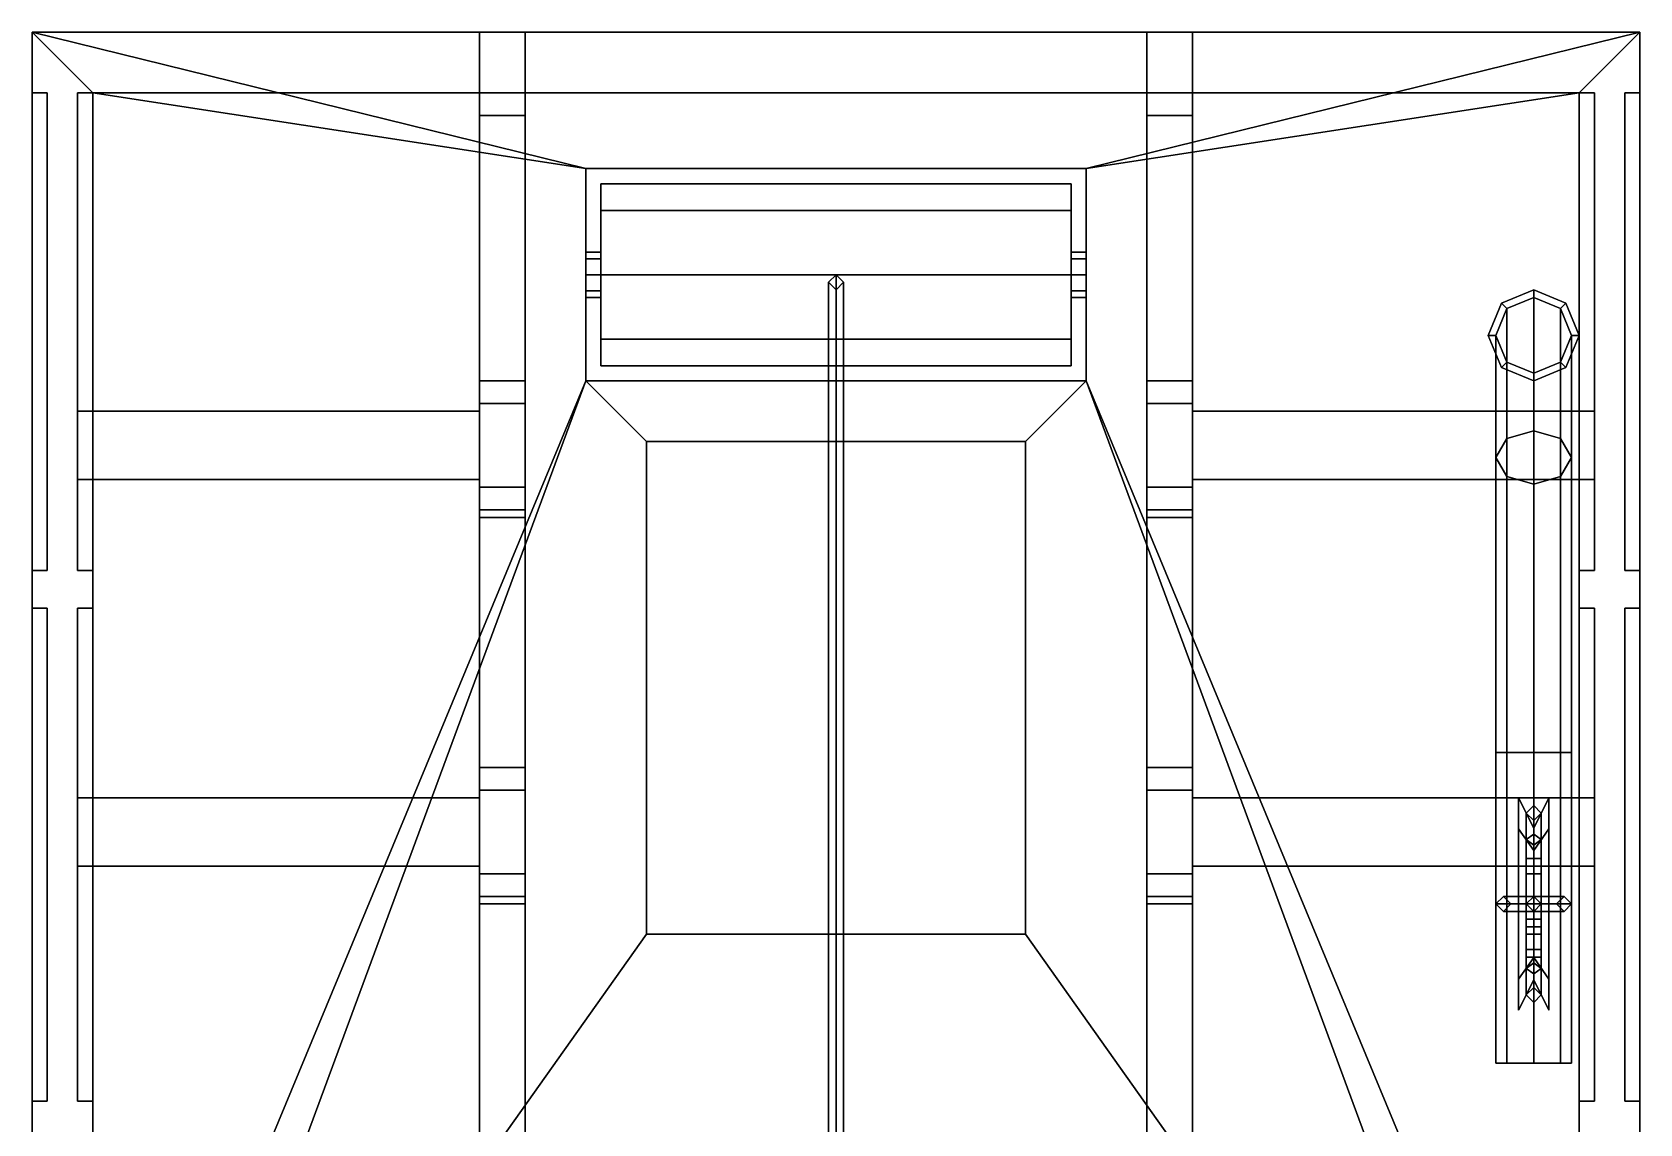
# Model space of a CAD drawing. Extents: x -1.06 to 1.06, y -3.17 to -0.06.
# Drawn here: x -1.06 to 1.06, y -1.5 to -0.06 of the extents above; entities that cross this region are included whole.
import ezdxf

# ---------------------------------------------------------------- set-up
doc = ezdxf.new("R2010")
doc.units = 0
doc.layers.add('CARGO_BOX', color=3, linetype='CONTINUOUS')

msp = doc.modelspace()

# ---------------------------------------------------------------- linework, layer by layer
at = {"layer": 'CARGO_BOX'}
for points in [[(1.06, -0.06, 1.26), (0.33, -0.24, 1.26), (-0.33, -0.24, 1.26), (-1.06, -0.06, 1.26)], [(-1.06, -0.06, 1.26), (-1.06, -0.06, 1.99), (1.06, -0.06, 1.99), (1.06, -0.06, 1.26)], [(-1.06, -0.06, 1.99), (-0.98, -0.14, 1.99), (0.98, -0.14, 1.99), (1.06, -0.06, 1.99)], [(-1.06, -2.28, 1.99), (-0.98, -2.28, 1.99), (-0.98, -0.14, 1.99), (-1.06, -0.06, 1.99)], [(-1.06, -2.18, 1.95), (-1.06, -2.28, 1.99), (-1.06, -0.06, 1.99), (-1.06, -0.14, 1.95)], [(-1.06, -0.06, 1.26), (-1.06, -2.28, 1.26), (-1.06, -2.18, 1.4), (-1.06, -0.14, 1.4)], [(-1.06, -0.06, 1.99), (-1.06, -0.06, 1.26), (-1.06, -0.14, 1.4), (-1.06, -0.14, 1.95)], [(-1.06, -0.06, 1.26), (-0.33, -0.24, 1.26), (-0.33, -0.52, 1.26), (-1.06, -2.28, 1.26)], [(-0.47, -0.06, 0.94), (-0.47, -0.14, 1.1), (-0.47, -0.06, 1.26)], [(-0.47, -0.17, 1.06), (-0.47, -0.14, 1.1), (-0.47, -0.06, 0.94)], [(-0.47, -1.67, 0.94), (-0.47, -1.53, 1.06), (-0.47, -0.17, 1.06), (-0.47, -0.06, 0.94)], [(-0.47, -0.14, 1.1), (-0.47, -0.17, 1.14), (-0.47, -0.06, 1.26)], [(-0.47, -1.67, 1.14), (-0.47, -2.28, 1.26), (-0.47, -0.06, 1.26), (-0.47, -0.17, 1.14)], [(-0.41, -0.06, 1.26), (-0.41, -0.06, 1.26), (-0.41, -0.14, 1.1), (-0.41, -0.06, 0.94)], [(-0.41, -0.06, 0.94), (-0.41, -0.06, 0.94), (-0.41, -0.14, 1.1), (-0.41, -0.17, 1.06)], [(-0.41, -0.06, 0.94), (-0.41, -0.17, 1.06), (-0.41, -1.53, 1.06), (-0.41, -1.67, 0.94)], [(-0.41, -0.06, 1.26), (-0.41, -0.06, 1.26), (-0.41, -0.17, 1.14), (-0.41, -0.14, 1.1)], [(-0.41, -0.17, 1.14), (-0.41, -0.06, 1.26), (-0.41, -2.28, 1.26), (-0.41, -1.67, 1.14)], [(1.06, -2.28, 1.26), (0.33, -0.52, 1.26), (0.33, -0.24, 1.26), (1.06, -0.06, 1.26)], [(0.41, -1.67, 0.94), (0.41, -1.53, 1.06), (0.41, -0.17, 1.06), (0.41, -0.06, 0.94)], [(0.41, -1.67, 1.14), (0.41, -2.28, 1.26), (0.41, -0.06, 1.26), (0.41, -0.17, 1.14)], [(0.41, -0.17, 1.06), (0.41, -0.14, 1.1), (0.41, -0.06, 0.94)], [(0.41, -0.14, 1.1), (0.41, -0.17, 1.14), (0.41, -0.06, 1.26)], [(0.41, -0.06, 0.94), (0.41, -0.14, 1.1), (0.41, -0.06, 1.26)], [(0.47, -0.06, 0.94), (0.47, -0.17, 1.06), (0.47, -1.53, 1.06), (0.47, -1.67, 0.94)], [(0.47, -0.17, 1.14), (0.47, -0.06, 1.26), (0.47, -2.28, 1.26), (0.47, -1.67, 1.14)], [(0.47, -0.06, 0.94), (0.47, -0.06, 0.94), (0.47, -0.14, 1.1), (0.47, -0.17, 1.06)], [(0.47, -0.06, 1.26), (0.47, -0.06, 1.26), (0.47, -0.17, 1.14), (0.47, -0.14, 1.1)], [(0.47, -0.06, 1.26), (0.47, -0.06, 1.26), (0.47, -0.14, 1.1), (0.47, -0.06, 0.94)], [(0.98, -2.28, 1.99), (1.06, -2.28, 1.99), (1.06, -0.06, 1.99), (0.98, -0.14, 1.99)], [(1.06, -0.14, 1.95), (1.06, -0.06, 1.99), (1.06, -2.28, 1.99), (1.06, -2.18, 1.95)], [(1.06, -0.14, 1.4), (1.06, -2.18, 1.4), (1.06, -2.28, 1.26), (1.06, -0.06, 1.26)], [(1.06, -0.14, 1.95), (1.06, -0.14, 1.4), (1.06, -0.06, 1.26), (1.06, -0.06, 1.99)], [(-1.06, -0.14, 1.4), (-1.06, -0.77, 1.4), (-1.04, -0.77, 1.4), (-1.04, -0.14, 1.4)], [(-1.06, -0.77, 1.95), (-1.06, -0.14, 1.95), (-1.04, -0.14, 1.95), (-1.04, -0.77, 1.95)], [(-1.06, -0.14, 1.95), (-1.06, -0.14, 1.4), (-1.04, -0.14, 1.4), (-1.04, -0.14, 1.95)], [(-1.04, -0.77, 1.4), (-1.04, -0.77, 1.95), (-1.04, -0.14, 1.95), (-1.04, -0.14, 1.4)], [(-1, -0.14, 1.95), (-1, -0.14, 1.4), (-0.98, -0.14, 1.4), (-0.98, -0.14, 1.95)], [(-1, -0.14, 1.4), (-1, -0.77, 1.4), (-0.98, -0.77, 1.4), (-0.98, -0.14, 1.4)], [(-1, -0.77, 1.95), (-1, -0.14, 1.95), (-0.98, -0.14, 1.95), (-0.98, -0.77, 1.95)], [(-1, -0.77, 1.4), (-1, -0.14, 1.4), (-1, -0.14, 1.95), (-1, -0.77, 1.95)], [(-0.98, -0.14, 1.34), (-0.33, -0.24, 1.34), (0.33, -0.24, 1.34), (0.98, -0.14, 1.34)], [(0.98, -0.14, 1.34), (0.98, -0.14, 1.99), (-0.98, -0.14, 1.99), (-0.98, -0.14, 1.34)], [(-0.98, -0.14, 1.34), (-0.98, -0.14, 1.4), (-0.98, -2.18, 1.4), (-0.98, -2.28, 1.34)], [(-0.98, -2.18, 1.95), (-0.98, -0.14, 1.95), (-0.98, -0.14, 1.99), (-0.98, -2.28, 1.99)], [(-0.33, -0.24, 1.34), (-0.98, -0.14, 1.34), (-0.98, -2.28, 1.34), (-0.33, -0.52, 1.34)], [(-0.41, -0.14, 1.1), (-0.41, -0.17, 1.14), (-0.47, -0.17, 1.14), (-0.47, -0.14, 1.1)], [(-0.41, -0.17, 1.06), (-0.41, -0.14, 1.1), (-0.47, -0.14, 1.1), (-0.47, -0.17, 1.06)], [(0.33, -0.52, 1.34), (0.98, -2.28, 1.34), (0.98, -0.14, 1.34), (0.33, -0.24, 1.34)], [(0.47, -0.17, 1.06), (0.47, -0.14, 1.1), (0.41, -0.14, 1.1), (0.41, -0.17, 1.06)], [(0.47, -0.14, 1.1), (0.47, -0.17, 1.14), (0.41, -0.17, 1.14), (0.41, -0.14, 1.1)], [(0.98, -2.28, 1.34), (0.98, -2.18, 1.4), (0.98, -0.14, 1.4), (0.98, -0.14, 1.34)], [(0.98, -0.14, 1.95), (0.98, -0.14, 1.4), (1, -0.14, 1.4), (1, -0.14, 1.95)], [(0.98, -0.14, 1.4), (0.98, -0.77, 1.4), (1, -0.77, 1.4), (1, -0.14, 1.4)], [(0.98, -0.77, 1.95), (0.98, -0.14, 1.95), (1, -0.14, 1.95), (1, -0.77, 1.95)], [(0.98, -2.28, 1.99), (0.98, -0.14, 1.99), (0.98, -0.14, 1.95), (0.98, -2.18, 1.95)], [(1, -0.77, 1.4), (1, -0.77, 1.95), (1, -0.14, 1.95), (1, -0.14, 1.4)], [(1.04, -0.14, 1.95), (1.04, -0.14, 1.4), (1.06, -0.14, 1.4), (1.06, -0.14, 1.95)], [(1.04, -0.77, 1.4), (1.04, -0.14, 1.4), (1.04, -0.14, 1.95), (1.04, -0.77, 1.95)], [(1.04, -0.14, 1.4), (1.04, -0.77, 1.4), (1.06, -0.77, 1.4), (1.06, -0.14, 1.4)], [(1.04, -0.77, 1.95), (1.04, -0.14, 1.95), (1.06, -0.14, 1.95), (1.06, -0.77, 1.95)], [(-0.47, -0.17, 1.14), (-0.41, -0.17, 1.14), (-0.41, -0.52, 1.14), (-0.47, -0.52, 1.14)], [(-0.47, -0.52, 1.06), (-0.41, -0.52, 1.06), (-0.41, -0.17, 1.06), (-0.47, -0.17, 1.06)], [(0.41, -0.52, 1.06), (0.47, -0.52, 1.06), (0.47, -0.17, 1.06), (0.41, -0.17, 1.06)], [(0.41, -0.17, 1.14), (0.47, -0.17, 1.14), (0.47, -0.52, 1.14), (0.41, -0.52, 1.14)], [(0.33, -0.24, 1.26), (0.33, -0.24, 1.34), (-0.33, -0.24, 1.34), (-0.33, -0.24, 1.26)], [(-0.33, -0.24, 1.26), (-0.33, -0.24, 1.34), (-0.33, -0.52, 1.34), (-0.33, -0.52, 1.26)], [(0.33, -0.52, 1.26), (0.33, -0.52, 1.34), (0.33, -0.24, 1.34), (0.33, -0.24, 1.26)], [(0.31, -0.2951, 1.3849), (0.31, -0.26, 1.3), (-0.31, -0.26, 1.3), (-0.31, -0.2951, 1.3849)], [(0.31, -0.26, 1.3), (0.31, -0.2951, 1.2151), (-0.31, -0.2951, 1.2151), (-0.31, -0.26, 1.3)], [(-0.31, -0.2951, 1.3849), (-0.31, -0.26, 1.3), (-0.31, -0.35, 1.3), (-0.31, -0.3588, 1.3212)], [(-0.31, -0.26, 1.3), (-0.31, -0.2951, 1.2151), (-0.31, -0.3588, 1.2788), (-0.31, -0.35, 1.3)], [(0.31, -0.2951, 1.2151), (0.31, -0.26, 1.3), (0.31, -0.35, 1.3), (0.31, -0.3588, 1.2788)], [(0.31, -0.26, 1.3), (0.31, -0.2951, 1.3849), (0.31, -0.3588, 1.3212), (0.31, -0.35, 1.3)], [(0.31, -0.38, 1.42), (0.31, -0.2951, 1.3849), (-0.31, -0.2951, 1.3849), (-0.31, -0.38, 1.42)], [(0.31, -0.2951, 1.2151), (0.31, -0.38, 1.18), (-0.31, -0.38, 1.18), (-0.31, -0.2951, 1.2151)], [(-0.31, -0.38, 1.42), (-0.31, -0.2951, 1.3849), (-0.31, -0.3588, 1.3212), (-0.31, -0.38, 1.33)], [(-0.31, -0.2951, 1.2151), (-0.31, -0.38, 1.18), (-0.31, -0.38, 1.27), (-0.31, -0.3588, 1.2788)], [(0.31, -0.38, 1.18), (0.31, -0.2951, 1.2151), (0.31, -0.3588, 1.2788), (0.31, -0.38, 1.27)], [(0.31, -0.2951, 1.3849), (0.31, -0.38, 1.42), (0.31, -0.38, 1.33), (0.31, -0.3588, 1.3212)], [(-0.31, -0.3588, 1.3212), (-0.31, -0.35, 1.3), (-0.33, -0.35, 1.3), (-0.33, -0.3588, 1.3212)], [(-0.31, -0.35, 1.3), (-0.31, -0.3588, 1.2788), (-0.33, -0.3588, 1.2788), (-0.33, -0.35, 1.3)], [(-0.31, -0.38, 1.33), (-0.31, -0.3588, 1.3212), (-0.33, -0.3588, 1.3212), (-0.33, -0.38, 1.33)], [(-0.31, -0.3588, 1.2788), (-0.31, -0.38, 1.27), (-0.33, -0.38, 1.27), (-0.33, -0.3588, 1.2788)], [(0.31, -0.3588, 1.2788), (0.31, -0.35, 1.3), (0.33, -0.35, 1.3), (0.33, -0.3588, 1.2788)], [(0.31, -0.35, 1.3), (0.31, -0.3588, 1.3212), (0.33, -0.3588, 1.3212), (0.33, -0.35, 1.3)], [(0.31, -0.38, 1.27), (0.31, -0.3588, 1.2788), (0.33, -0.3588, 1.2788), (0.33, -0.38, 1.27)], [(0.31, -0.3588, 1.3212), (0.31, -0.38, 1.33), (0.33, -0.38, 1.33), (0.33, -0.3588, 1.3212)], [(-0.31, -0.4012, 1.3212), (-0.31, -0.38, 1.33), (-0.33, -0.38, 1.33), (-0.33, -0.4012, 1.3212)], [(-0.31, -0.38, 1.27), (-0.31, -0.4012, 1.2788), (-0.33, -0.4012, 1.2788), (-0.33, -0.38, 1.27)], [(0.31, -0.4649, 1.3849), (0.31, -0.38, 1.42), (-0.31, -0.38, 1.42), (-0.31, -0.4649, 1.3849)], [(0.31, -0.38, 1.18), (0.31, -0.4649, 1.2151), (-0.31, -0.4649, 1.2151), (-0.31, -0.38, 1.18)], [(-0.31, -0.4649, 1.3849), (-0.31, -0.38, 1.42), (-0.31, -0.38, 1.33), (-0.31, -0.4012, 1.3212)], [(-0.31, -0.38, 1.18), (-0.31, -0.4649, 1.2151), (-0.31, -0.4012, 1.2788), (-0.31, -0.38, 1.27)], [(0, -0.38, 1.41), (-0.01, -0.39, 1.41), (-0.01, -2.9451, 2.8749), (0, -2.9381, 2.8819)], [(0.01, -0.39, 1.41), (0, -0.38, 1.41), (0, -2.9381, 2.8819), (0.01, -2.9451, 2.8749)], [(0.31, -0.4649, 1.2151), (0.31, -0.38, 1.18), (0.31, -0.38, 1.27), (0.31, -0.4012, 1.2788)], [(0.31, -0.38, 1.42), (0.31, -0.4649, 1.3849), (0.31, -0.4012, 1.3212), (0.31, -0.38, 1.33)], [(0.31, -0.4012, 1.2788), (0.31, -0.38, 1.27), (0.33, -0.38, 1.27), (0.33, -0.4012, 1.2788)], [(0.31, -0.38, 1.33), (0.31, -0.4012, 1.3212), (0.33, -0.4012, 1.3212), (0.33, -0.38, 1.33)], [(-0.31, -0.41, 1.3), (-0.31, -0.4012, 1.3212), (-0.33, -0.4012, 1.3212), (-0.33, -0.41, 1.3)], [(-0.31, -0.4012, 1.2788), (-0.31, -0.41, 1.3), (-0.33, -0.41, 1.3), (-0.33, -0.4012, 1.2788)], [(-0.31, -0.4649, 1.2151), (-0.31, -0.5, 1.3), (-0.31, -0.41, 1.3), (-0.31, -0.4012, 1.2788)], [(-0.31, -0.5, 1.3), (-0.31, -0.4649, 1.3849), (-0.31, -0.4012, 1.3212), (-0.31, -0.41, 1.3)], [(-0.01, -0.39, 1.41), (0, -0.4, 1.41), (0, -2.9522, 2.8678), (-0.01, -2.9451, 2.8749)], [(0, -0.4, 1.41), (0.01, -0.39, 1.41), (0.01, -2.9451, 2.8749), (0, -2.9522, 2.8678)], [(0.31, -0.5, 1.3), (0.31, -0.4649, 1.2151), (0.31, -0.4012, 1.2788), (0.31, -0.41, 1.3)], [(0.31, -0.4649, 1.3849), (0.31, -0.5, 1.3), (0.31, -0.41, 1.3), (0.31, -0.4012, 1.3212)], [(0.31, -0.41, 1.3), (0.31, -0.4012, 1.2788), (0.33, -0.4012, 1.2788), (0.33, -0.41, 1.3)], [(0.31, -0.4012, 1.3212), (0.31, -0.41, 1.3), (0.33, -0.41, 1.3), (0.33, -0.4012, 1.3212)], [(0.92, -0.4, 1.34), (0.8776, -0.4176, 1.34), (0.8776, -0.4176, 1.54), (0.92, -0.4, 1.54)], [(0.92, -0.4, 1.54), (0.8776, -0.4176, 1.54), (0.8846, -0.4246, 1.54), (0.92, -0.41, 1.54)], [(0.9624, -0.4176, 1.34), (0.92, -0.4, 1.34), (0.92, -0.4, 1.54), (0.9624, -0.4176, 1.54)], [(0.9624, -0.4176, 1.54), (0.92, -0.4, 1.54), (0.92, -0.41, 1.54), (0.9554, -0.4246, 1.54)], [(0.8776, -0.4176, 1.34), (0.86, -0.46, 1.34), (0.86, -0.46, 1.54), (0.8776, -0.4176, 1.54)], [(0.8776, -0.4176, 1.54), (0.86, -0.46, 1.54), (0.87, -0.46, 1.54), (0.8846, -0.4246, 1.54)], [(0.92, -0.41, 3.15), (0.8846, -0.4246, 3.15), (0.8846, -0.5961, 3.5639), (0.92, -0.5857, 3.5743)], [(0.92, -0.41, 1.54), (0.8846, -0.4246, 1.54), (0.8846, -0.4246, 3.15), (0.92, -0.41, 3.15)], [(0.9554, -0.4246, 3.15), (0.92, -0.41, 3.15), (0.92, -0.5857, 3.5743), (0.9554, -0.5961, 3.5639)], [(0.9554, -0.4246, 1.54), (0.92, -0.41, 1.54), (0.92, -0.41, 3.15), (0.9554, -0.4246, 3.15)], [(0.98, -0.46, 1.54), (0.9624, -0.4176, 1.54), (0.9554, -0.4246, 1.54), (0.97, -0.46, 1.54)], [(0.98, -0.46, 1.34), (0.9624, -0.4176, 1.34), (0.9624, -0.4176, 1.54), (0.98, -0.46, 1.54)], [(0.8846, -0.4246, 3.15), (0.87, -0.46, 3.15), (0.87, -0.6211, 3.5389), (0.8846, -0.5961, 3.5639)], [(0.8846, -0.4246, 1.54), (0.87, -0.46, 1.54), (0.87, -0.46, 3.15), (0.8846, -0.4246, 3.15)], [(0.97, -0.46, 3.15), (0.9554, -0.4246, 3.15), (0.9554, -0.5961, 3.5639), (0.97, -0.6211, 3.5389)], [(0.97, -0.46, 1.54), (0.9554, -0.4246, 1.54), (0.9554, -0.4246, 3.15), (0.97, -0.46, 3.15)], [(0.31, -0.5, 1.3), (0.31, -0.4649, 1.3849), (-0.31, -0.4649, 1.3849), (-0.31, -0.5, 1.3)], [(0.31, -0.4649, 1.2151), (0.31, -0.5, 1.3), (-0.31, -0.5, 1.3), (-0.31, -0.4649, 1.2151)], [(0.86, -0.46, 1.34), (0.8776, -0.5024, 1.34), (0.8776, -0.5024, 1.54), (0.86, -0.46, 1.54)], [(0.86, -0.46, 1.54), (0.8776, -0.5024, 1.54), (0.8846, -0.4954, 1.54), (0.87, -0.46, 1.54)], [(0.87, -0.46, 3.15), (0.8846, -0.4954, 3.15), (0.8846, -0.6461, 3.5139), (0.87, -0.6211, 3.5389)], [(0.87, -0.46, 1.54), (0.8846, -0.4954, 1.54), (0.8846, -0.4954, 3.15), (0.87, -0.46, 3.15)], [(0.9554, -0.4954, 3.15), (0.97, -0.46, 3.15), (0.97, -0.6211, 3.5389), (0.9554, -0.6461, 3.5139)], [(0.9554, -0.4954, 1.54), (0.97, -0.46, 1.54), (0.97, -0.46, 3.15), (0.9554, -0.4954, 3.15)], [(0.9624, -0.5024, 1.54), (0.98, -0.46, 1.54), (0.97, -0.46, 1.54), (0.9554, -0.4954, 1.54)], [(0.9624, -0.5024, 1.34), (0.98, -0.46, 1.34), (0.98, -0.46, 1.54), (0.9624, -0.5024, 1.54)], [(0.8776, -0.5024, 1.54), (0.92, -0.52, 1.54), (0.92, -0.51, 1.54), (0.8846, -0.4954, 1.54)], [(0.8776, -0.5024, 1.34), (0.92, -0.52, 1.34), (0.92, -0.52, 1.54), (0.8776, -0.5024, 1.54)], [(0.8846, -0.4954, 3.15), (0.92, -0.51, 3.15), (0.92, -0.6564, 3.5036), (0.8846, -0.6461, 3.5139)], [(0.8846, -0.4954, 1.54), (0.92, -0.51, 1.54), (0.92, -0.51, 3.15), (0.8846, -0.4954, 3.15)], [(0.92, -0.51, 3.15), (0.9554, -0.4954, 3.15), (0.9554, -0.6461, 3.5139), (0.92, -0.6564, 3.5036)], [(0.92, -0.51, 1.54), (0.9554, -0.4954, 1.54), (0.9554, -0.4954, 3.15), (0.92, -0.51, 3.15)], [(0.92, -0.52, 1.54), (0.9624, -0.5024, 1.54), (0.9554, -0.4954, 1.54), (0.92, -0.51, 1.54)], [(0.92, -0.52, 1.34), (0.9624, -0.5024, 1.34), (0.9624, -0.5024, 1.54), (0.92, -0.52, 1.54)], [(-1.06, -2.28, 1.26), (-0.33, -0.52, 1.26), (0.33, -0.52, 1.26), (1.06, -2.28, 1.26)], [(-0.25, -1.25, 1.34), (-0.25, -0.6, 1.34), (-0.33, -0.52, 1.34), (-0.98, -2.28, 1.34)], [(-0.47, -0.66, 1.1), (-0.47, -0.7, 1.14), (-0.47, -0.52, 1.14), (-0.47, -0.55, 1.1)], [(-0.47, -0.69, 1.06), (-0.47, -0.66, 1.1), (-0.47, -0.55, 1.1), (-0.47, -0.52, 1.06)], [(-0.47, -0.52, 1.14), (-0.41, -0.52, 1.14), (-0.41, -0.55, 1.1), (-0.47, -0.55, 1.1)], [(-0.47, -0.55, 1.1), (-0.41, -0.55, 1.1), (-0.41, -0.52, 1.06), (-0.47, -0.52, 1.06)], [(-0.41, -0.55, 1.1), (-0.41, -0.52, 1.14), (-0.41, -0.7, 1.14), (-0.41, -0.66, 1.1)], [(-0.41, -0.52, 1.06), (-0.41, -0.55, 1.1), (-0.41, -0.66, 1.1), (-0.41, -0.69, 1.06)], [(-0.33, -0.52, 1.26), (-0.33, -0.52, 1.34), (0.33, -0.52, 1.34), (0.33, -0.52, 1.26)], [(0.25, -0.6, 1.34), (0.33, -0.52, 1.34), (-0.33, -0.52, 1.34), (-0.25, -0.6, 1.34)], [(0.98, -2.28, 1.34), (0.33, -0.52, 1.34), (0.25, -0.6, 1.34), (0.25, -1.25, 1.34)], [(0.41, -0.66, 1.1), (0.41, -0.7, 1.14), (0.41, -0.52, 1.14), (0.41, -0.55, 1.1)], [(0.41, -0.69, 1.06), (0.41, -0.66, 1.1), (0.41, -0.55, 1.1), (0.41, -0.52, 1.06)], [(0.41, -0.52, 1.14), (0.47, -0.52, 1.14), (0.47, -0.55, 1.1), (0.41, -0.55, 1.1)], [(0.41, -0.55, 1.1), (0.47, -0.55, 1.1), (0.47, -0.52, 1.06), (0.41, -0.52, 1.06)], [(0.47, -0.55, 1.1), (0.47, -0.52, 1.14), (0.47, -0.7, 1.14), (0.47, -0.66, 1.1)], [(0.47, -0.52, 1.06), (0.47, -0.55, 1.1), (0.47, -0.66, 1.1), (0.47, -0.69, 1.06)], [(-1, -0.56, 1.26), (-0.47, -0.56, 1.1), (-0.47, -0.65, 1.1), (-1, -0.65, 1.26)], [(-0.47, -0.56, 1.26), (-0.47, -0.56, 1.1), (-0.47, -0.56, 1.1), (-1, -0.56, 1.26)], [(1, -0.65, 1.26), (0.47, -0.65, 1.1), (0.47, -0.56, 1.1), (1, -0.56, 1.26)], [(1, -0.56, 1.26), (0.47, -0.56, 1.1), (0.47, -0.56, 1.1), (0.47, -0.56, 1.26)], [(0.92, -0.5857, 3.5743), (0.8846, -0.5961, 3.5639), (0.8846, -1.01, 3.7354), (0.92, -1.01, 3.75)], [(0.9554, -0.5961, 3.5639), (0.92, -0.5857, 3.5743), (0.92, -1.01, 3.75), (0.9554, -1.01, 3.7354)], [(0.25, -1.25, 1.36), (0.25, -0.6, 1.36), (-0.25, -0.6, 1.36), (-0.25, -1.25, 1.36)], [(0.25, -0.6, 1.36), (0.25, -0.6, 1.34), (-0.25, -0.6, 1.34), (-0.25, -0.6, 1.36)], [(-0.25, -1.25, 1.36), (-0.25, -0.6, 1.36), (-0.25, -0.6, 1.34), (-0.25, -1.25, 1.34)], [(0.25, -1.25, 1.34), (0.25, -0.6, 1.34), (0.25, -0.6, 1.36), (0.25, -1.25, 1.36)], [(0.8846, -0.5961, 3.5639), (0.87, -0.6211, 3.5389), (0.87, -1.01, 3.7), (0.8846, -1.01, 3.7354)], [(0.97, -0.6211, 3.5389), (0.9554, -0.5961, 3.5639), (0.9554, -1.01, 3.7354), (0.97, -1.01, 3.7)], [(0.87, -0.6211, 3.5389), (0.8846, -0.6461, 3.5139), (0.8846, -1.01, 3.6646), (0.87, -1.01, 3.7)], [(0.9554, -0.6461, 3.5139), (0.97, -0.6211, 3.5389), (0.97, -1.01, 3.7), (0.9554, -1.01, 3.6646)], [(-1, -0.65, 1.26), (-0.47, -0.65, 1.1), (-0.47, -0.65, 1.1), (-0.47, -0.65, 1.26)], [(0.47, -0.65, 1.26), (0.47, -0.65, 1.1), (0.47, -0.65, 1.1), (1, -0.65, 1.26)], [(0.8846, -0.6461, 3.5139), (0.92, -0.6564, 3.5036), (0.92, -1.01, 3.65), (0.8846, -1.01, 3.6646)], [(0.92, -0.6564, 3.5036), (0.9554, -0.6461, 3.5139), (0.9554, -1.01, 3.6646), (0.92, -1.01, 3.65)], [(-0.41, -0.66, 1.1), (-0.41, -0.7, 1.14), (-0.47, -0.7, 1.14), (-0.47, -0.66, 1.1)], [(-0.41, -0.69, 1.06), (-0.41, -0.66, 1.1), (-0.47, -0.66, 1.1), (-0.47, -0.69, 1.06)], [(0.47, -0.66, 1.1), (0.47, -0.7, 1.14), (0.41, -0.7, 1.14), (0.41, -0.66, 1.1)], [(0.47, -0.69, 1.06), (0.47, -0.66, 1.1), (0.41, -0.66, 1.1), (0.41, -0.69, 1.06)], [(-0.47, -1.03, 1.06), (-0.41, -1.03, 1.06), (-0.41, -0.69, 1.06), (-0.47, -0.69, 1.06)], [(0.41, -1.03, 1.06), (0.47, -1.03, 1.06), (0.47, -0.69, 1.06), (0.41, -0.69, 1.06)], [(-0.47, -0.7, 1.14), (-0.41, -0.7, 1.14), (-0.41, -1.03, 1.14), (-0.47, -1.03, 1.14)], [(0.41, -0.7, 1.14), (0.47, -0.7, 1.14), (0.47, -1.03, 1.14), (0.41, -1.03, 1.14)], [(-1.06, -0.77, 1.4), (-1.06, -0.77, 1.95), (-1.04, -0.77, 1.95), (-1.04, -0.77, 1.4)], [(-1.06, -0.77, 1.95), (-1.06, -0.77, 1.4), (-1.06, -0.82, 1.4), (-1.06, -0.82, 1.95)], [(-1, -0.77, 1.4), (-1, -0.77, 1.95), (-0.98, -0.77, 1.95), (-0.98, -0.77, 1.4)], [(-0.98, -0.82, 1.95), (-0.98, -0.82, 1.4), (-0.98, -0.77, 1.4), (-0.98, -0.77, 1.95)], [(0.98, -0.77, 1.4), (0.98, -0.77, 1.95), (1, -0.77, 1.95), (1, -0.77, 1.4)], [(0.98, -0.77, 1.95), (0.98, -0.77, 1.4), (0.98, -0.82, 1.4), (0.98, -0.82, 1.95)], [(1.04, -0.77, 1.4), (1.04, -0.77, 1.95), (1.06, -0.77, 1.95), (1.06, -0.77, 1.4)], [(1.06, -0.82, 1.95), (1.06, -0.82, 1.4), (1.06, -0.77, 1.4), (1.06, -0.77, 1.95)], [(-1.06, -0.82, 1.95), (-1.06, -0.82, 1.4), (-1.04, -0.82, 1.4), (-1.04, -0.82, 1.95)], [(-1.06, -0.82, 1.4), (-1.06, -1.47, 1.4), (-1.04, -1.47, 1.4), (-1.04, -0.82, 1.4)], [(-1.06, -1.47, 1.95), (-1.06, -0.82, 1.95), (-1.04, -0.82, 1.95), (-1.04, -1.47, 1.95)], [(-1.04, -1.47, 1.4), (-1.04, -1.47, 1.95), (-1.04, -0.82, 1.95), (-1.04, -0.82, 1.4)], [(-1, -0.82, 1.95), (-1, -0.82, 1.4), (-0.98, -0.82, 1.4), (-0.98, -0.82, 1.95)], [(-1, -0.82, 1.4), (-1, -1.47, 1.4), (-0.98, -1.47, 1.4), (-0.98, -0.82, 1.4)], [(-1, -1.47, 1.95), (-1, -0.82, 1.95), (-0.98, -0.82, 1.95), (-0.98, -1.47, 1.95)], [(-1, -1.47, 1.4), (-1, -0.82, 1.4), (-1, -0.82, 1.95), (-1, -1.47, 1.95)], [(0.98, -0.82, 1.95), (0.98, -0.82, 1.4), (1, -0.82, 1.4), (1, -0.82, 1.95)], [(0.98, -0.82, 1.4), (0.98, -1.47, 1.4), (1, -1.47, 1.4), (1, -0.82, 1.4)], [(0.98, -1.47, 1.95), (0.98, -0.82, 1.95), (1, -0.82, 1.95), (1, -1.47, 1.95)], [(1, -1.47, 1.4), (1, -1.47, 1.95), (1, -0.82, 1.95), (1, -0.82, 1.4)], [(1.04, -0.82, 1.95), (1.04, -0.82, 1.4), (1.06, -0.82, 1.4), (1.06, -0.82, 1.95)], [(1.04, -1.47, 1.4), (1.04, -0.82, 1.4), (1.04, -0.82, 1.95), (1.04, -1.47, 1.95)], [(1.04, -0.82, 1.4), (1.04, -1.47, 1.4), (1.06, -1.47, 1.4), (1.06, -0.82, 1.4)], [(1.04, -1.47, 1.95), (1.04, -0.82, 1.95), (1.06, -0.82, 1.95), (1.06, -1.47, 1.95)], [(0.8846, -1.42, 3.6646), (0.87, -1.42, 3.7), (0.87, -1.01, 3.7), (0.8846, -1.01, 3.6646)], [(0.87, -1.42, 3.7), (0.8846, -1.42, 3.7354), (0.8846, -1.01, 3.7354), (0.87, -1.01, 3.7)], [(0.92, -1.42, 3.65), (0.8846, -1.42, 3.6646), (0.8846, -1.01, 3.6646), (0.92, -1.01, 3.65)], [(0.8846, -1.42, 3.7354), (0.92, -1.42, 3.75), (0.92, -1.01, 3.75), (0.8846, -1.01, 3.7354)], [(0.9554, -1.42, 3.6646), (0.92, -1.42, 3.65), (0.92, -1.01, 3.65), (0.9554, -1.01, 3.6646)], [(0.92, -1.42, 3.75), (0.9554, -1.42, 3.7354), (0.9554, -1.01, 3.7354), (0.92, -1.01, 3.75)], [(0.97, -1.42, 3.7), (0.9554, -1.42, 3.6646), (0.9554, -1.01, 3.6646), (0.97, -1.01, 3.7)], [(0.9554, -1.42, 3.7354), (0.97, -1.42, 3.7), (0.97, -1.01, 3.7), (0.9554, -1.01, 3.7354)], [(-0.47, -1.17, 1.1), (-0.47, -1.21, 1.14), (-0.47, -1.03, 1.14), (-0.47, -1.06, 1.1)], [(-0.47, -1.03, 1.14), (-0.41, -1.03, 1.14), (-0.41, -1.06, 1.1), (-0.47, -1.06, 1.1)], [(-0.47, -1.2, 1.06), (-0.47, -1.17, 1.1), (-0.47, -1.06, 1.1), (-0.47, -1.03, 1.06)], [(-0.47, -1.06, 1.1), (-0.41, -1.06, 1.1), (-0.41, -1.03, 1.06), (-0.47, -1.03, 1.06)], [(-0.41, -1.06, 1.1), (-0.41, -1.03, 1.14), (-0.41, -1.21, 1.14), (-0.41, -1.17, 1.1)], [(-0.41, -1.03, 1.06), (-0.41, -1.06, 1.1), (-0.41, -1.17, 1.1), (-0.41, -1.2, 1.06)], [(0.41, -1.06, 1.1), (0.47, -1.06, 1.1), (0.47, -1.03, 1.06), (0.41, -1.03, 1.06)], [(0.41, -1.2, 1.06), (0.41, -1.17, 1.1), (0.41, -1.06, 1.1), (0.41, -1.03, 1.06)], [(0.41, -1.17, 1.1), (0.41, -1.21, 1.14), (0.41, -1.03, 1.14), (0.41, -1.06, 1.1)], [(0.41, -1.03, 1.14), (0.47, -1.03, 1.14), (0.47, -1.06, 1.1), (0.41, -1.06, 1.1)], [(0.47, -1.03, 1.06), (0.47, -1.06, 1.1), (0.47, -1.17, 1.1), (0.47, -1.2, 1.06)], [(0.47, -1.06, 1.1), (0.47, -1.03, 1.14), (0.47, -1.21, 1.14), (0.47, -1.17, 1.1)], [(-0.47, -1.07, 1.26), (-0.47, -1.07, 1.1), (-0.47, -1.07, 1.1), (-1, -1.07, 1.26)], [(-1, -1.07, 1.26), (-0.47, -1.07, 1.1), (-0.47, -1.16, 1.1), (-1, -1.16, 1.26)], [(1, -1.07, 1.26), (0.47, -1.07, 1.1), (0.47, -1.07, 1.1), (0.47, -1.07, 1.26)], [(1, -1.16, 1.26), (0.47, -1.16, 1.1), (0.47, -1.07, 1.1), (1, -1.07, 1.26)], [(0.9, -1.111, 3.061), (0.9, -1.35, 3.16), (0.9, -1.309, 3.259), (0.9, -1.07, 3.16)], [(0.92, -1.11, 3.16), (0.92, -1.1393, 3.0893), (0.9, -1.111, 3.061), (0.9, -1.07, 3.16)], [(0.9, -1.07, 3.16), (0.9, -1.309, 3.259), (0.9, -1.21, 3.3), (0.9, -1.111, 3.259)], [(0.92, -1.1393, 3.2307), (0.92, -1.11, 3.16), (0.9, -1.07, 3.16), (0.9, -1.111, 3.259)], [(0.92, -1.1181, 3.0681), (0.91, -1.1251, 3.0751), (0.91, -1.09, 3.16), (0.92, -1.08, 3.16)], [(0.92, -1.08, 3.16), (0.91, -1.09, 3.16), (0.91, -1.09, 3.66), (0.92, -1.08, 3.66)], [(0.92, -1.1393, 3.0893), (0.92, -1.11, 3.16), (0.94, -1.07, 3.16), (0.94, -1.111, 3.061)], [(0.92, -1.11, 3.16), (0.92, -1.1393, 3.2307), (0.94, -1.111, 3.259), (0.94, -1.07, 3.16)], [(0.93, -1.1251, 3.0751), (0.92, -1.1181, 3.0681), (0.92, -1.08, 3.16), (0.93, -1.09, 3.16)], [(0.93, -1.09, 3.16), (0.92, -1.08, 3.16), (0.92, -1.08, 3.66), (0.93, -1.09, 3.66)], [(0.94, -1.21, 3.02), (0.94, -1.111, 3.061), (0.94, -1.07, 3.16), (0.94, -1.309, 3.061)], [(0.94, -1.309, 3.061), (0.94, -1.07, 3.16), (0.94, -1.111, 3.259), (0.94, -1.35, 3.16)], [(0.91, -1.1251, 3.0751), (0.92, -1.1322, 3.0822), (0.92, -1.1, 3.16), (0.91, -1.09, 3.16)], [(0.91, -1.09, 3.16), (0.92, -1.1, 3.16), (0.92, -1.1, 3.66), (0.91, -1.09, 3.66)], [(0.92, -1.1322, 3.0822), (0.93, -1.1251, 3.0751), (0.93, -1.09, 3.16), (0.92, -1.1, 3.16)], [(0.92, -1.1, 3.16), (0.93, -1.09, 3.16), (0.93, -1.09, 3.66), (0.92, -1.1, 3.66)], [(0.9, -1.21, 3.02), (0.9, -1.309, 3.061), (0.9, -1.35, 3.16), (0.9, -1.111, 3.061)], [(0.92, -1.1393, 3.0893), (0.92, -1.21, 3.06), (0.9, -1.21, 3.02), (0.9, -1.111, 3.061)], [(0.92, -1.21, 3.26), (0.92, -1.1393, 3.2307), (0.9, -1.111, 3.259), (0.9, -1.21, 3.3)], [(0.92, -1.21, 3.03), (0.91, -1.21, 3.04), (0.91, -1.1251, 3.0751), (0.92, -1.1181, 3.0681)], [(0.92, -1.21, 3.06), (0.92, -1.1393, 3.0893), (0.94, -1.111, 3.061), (0.94, -1.21, 3.02)], [(0.92, -1.1393, 3.2307), (0.92, -1.21, 3.26), (0.94, -1.21, 3.3), (0.94, -1.111, 3.259)], [(0.93, -1.21, 3.04), (0.92, -1.21, 3.03), (0.92, -1.1181, 3.0681), (0.93, -1.1251, 3.0751)], [(0.94, -1.35, 3.16), (0.94, -1.111, 3.259), (0.94, -1.21, 3.3), (0.94, -1.309, 3.259)], [(0.91, -1.21, 3.04), (0.92, -1.21, 3.05), (0.92, -1.1322, 3.0822), (0.91, -1.1251, 3.0751)], [(0.92, -1.21, 3.05), (0.93, -1.21, 3.04), (0.93, -1.1251, 3.0751), (0.92, -1.1322, 3.0822)], [(-1, -1.16, 1.26), (-0.47, -1.16, 1.1), (-0.47, -1.16, 1.1), (-0.47, -1.16, 1.26)], [(0.47, -1.16, 1.26), (0.47, -1.16, 1.1), (0.47, -1.16, 1.1), (1, -1.16, 1.26)], [(0.91, -1.15, 2.67), (0.91, -1.21, 2.67), (0.91, -1.24, 2.73), (0.91, -1.17, 2.73)], [(0.93, -1.17, 2.73), (0.93, -1.15, 2.67), (0.91, -1.15, 2.67), (0.91, -1.17, 2.73)], [(0.93, -1.15, 2.67), (0.93, -1.15, 2.59), (0.91, -1.15, 2.59), (0.91, -1.15, 2.67)], [(0.91, -1.15, 2.59), (0.91, -1.21, 2.63), (0.91, -1.21, 2.67), (0.91, -1.15, 2.67)], [(0.91, -1.21, 2.58), (0.91, -1.23, 2.63), (0.91, -1.21, 2.63), (0.91, -1.15, 2.59)], [(0.93, -1.15, 2.59), (0.93, -1.21, 2.58), (0.91, -1.21, 2.58), (0.91, -1.15, 2.59)], [(0.93, -1.24, 2.73), (0.93, -1.21, 2.67), (0.93, -1.15, 2.67), (0.93, -1.17, 2.73)], [(0.93, -1.21, 2.67), (0.93, -1.21, 2.63), (0.93, -1.15, 2.59), (0.93, -1.15, 2.67)], [(0.93, -1.21, 2.63), (0.93, -1.23, 2.63), (0.93, -1.21, 2.58), (0.93, -1.15, 2.59)], [(-0.41, -1.17, 1.1), (-0.41, -1.21, 1.14), (-0.47, -1.21, 1.14), (-0.47, -1.17, 1.1)], [(-0.41, -1.2, 1.06), (-0.41, -1.17, 1.1), (-0.47, -1.17, 1.1), (-0.47, -1.2, 1.06)], [(0.47, -1.2, 1.06), (0.47, -1.17, 1.1), (0.41, -1.17, 1.1), (0.41, -1.2, 1.06)], [(0.47, -1.17, 1.1), (0.47, -1.21, 1.14), (0.41, -1.21, 1.14), (0.41, -1.17, 1.1)], [(0.91, -1.17, 2.73), (0.91, -1.24, 2.73), (0.91, -1.24, 2.82), (0.91, -1.17, 2.82)], [(0.93, -1.17, 2.82), (0.93, -1.17, 2.73), (0.91, -1.17, 2.73), (0.91, -1.17, 2.82)], [(0.91, -1.17, 2.82), (0.91, -1.24, 2.82), (0.93, -1.24, 2.82), (0.93, -1.17, 2.82)], [(0.93, -1.24, 2.82), (0.93, -1.24, 2.73), (0.93, -1.17, 2.73), (0.93, -1.17, 2.82)], [(-0.47, -1.53, 1.06), (-0.41, -1.53, 1.06), (-0.41, -1.2, 1.06), (-0.47, -1.2, 1.06)], [(0.41, -1.53, 1.06), (0.47, -1.53, 1.06), (0.47, -1.2, 1.06), (0.41, -1.2, 1.06)], [(0.87, -1.21, 3.17), (0.88, -1.2, 3.16), (0.88, -1.2, 2.89), (0.87, -1.21, 2.88)], [(0.96, -1.2, 2.89), (0.97, -1.21, 2.88), (0.87, -1.21, 2.88), (0.88, -1.2, 2.89)], [(0.9, -1.21, 3.17), (0.9, -1.2, 3.16), (0.88, -1.2, 3.16), (0.87, -1.21, 3.17)], [(0.88, -1.2, 3.16), (0.89, -1.21, 3.15), (0.89, -1.21, 2.9), (0.88, -1.2, 2.89)], [(0.95, -1.21, 2.9), (0.96, -1.2, 2.89), (0.88, -1.2, 2.89), (0.89, -1.21, 2.9)], [(0.9, -1.2, 3.16), (0.9, -1.21, 3.15), (0.89, -1.21, 3.15), (0.88, -1.2, 3.16)], [(0.91, -1.21, 2.88), (0.92, -1.2, 2.89), (0.92, -1.2, 2.82), (0.91, -1.21, 2.82)], [(0.92, -1.2, 2.89), (0.93, -1.21, 2.88), (0.93, -1.21, 2.82), (0.92, -1.2, 2.82)], [(0.94, -1.2, 3.16), (0.94, -1.21, 3.17), (0.97, -1.21, 3.17), (0.96, -1.2, 3.16)], [(0.94, -1.21, 3.15), (0.94, -1.2, 3.16), (0.96, -1.2, 3.16), (0.95, -1.21, 3.15)], [(0.95, -1.21, 3.15), (0.96, -1.2, 3.16), (0.96, -1.2, 2.89), (0.95, -1.21, 2.9)], [(0.96, -1.2, 3.16), (0.97, -1.21, 3.17), (0.97, -1.21, 2.88), (0.96, -1.2, 2.89)], [(-0.47, -1.21, 1.14), (-0.41, -1.21, 1.14), (-0.41, -1.53, 1.14), (-0.47, -1.53, 1.14)], [(0.41, -1.21, 1.14), (0.47, -1.21, 1.14), (0.47, -1.53, 1.14), (0.41, -1.53, 1.14)], [(0.88, -1.22, 3.16), (0.87, -1.21, 3.17), (0.87, -1.21, 2.88), (0.88, -1.22, 2.89)], [(0.97, -1.21, 2.88), (0.96, -1.22, 2.89), (0.88, -1.22, 2.89), (0.87, -1.21, 2.88)], [(0.9, -1.22, 3.16), (0.9, -1.21, 3.17), (0.87, -1.21, 3.17), (0.88, -1.22, 3.16)], [(0.89, -1.21, 3.15), (0.88, -1.22, 3.16), (0.88, -1.22, 2.89), (0.89, -1.21, 2.9)], [(0.96, -1.22, 2.89), (0.95, -1.21, 2.9), (0.89, -1.21, 2.9), (0.88, -1.22, 2.89)], [(0.9, -1.21, 3.15), (0.9, -1.22, 3.16), (0.88, -1.22, 3.16), (0.89, -1.21, 3.15)], [(0.92, -1.21, 3.06), (0.92, -1.2807, 3.0893), (0.9, -1.309, 3.061), (0.9, -1.21, 3.02)], [(0.92, -1.2807, 3.2307), (0.92, -1.21, 3.26), (0.9, -1.21, 3.3), (0.9, -1.309, 3.259)], [(0.91, -1.24, 2.73), (0.91, -1.21, 2.67), (0.93, -1.21, 2.67), (0.93, -1.24, 2.73)], [(0.91, -1.21, 2.67), (0.91, -1.21, 2.63), (0.93, -1.21, 2.63), (0.93, -1.21, 2.67)], [(0.91, -1.21, 2.63), (0.91, -1.23, 2.63), (0.93, -1.23, 2.63), (0.93, -1.21, 2.63)], [(0.93, -1.21, 2.58), (0.93, -1.25, 2.59), (0.91, -1.25, 2.59), (0.91, -1.21, 2.58)], [(0.91, -1.25, 2.59), (0.91, -1.25, 2.67), (0.91, -1.23, 2.63), (0.91, -1.21, 2.58)], [(0.92, -1.22, 2.89), (0.91, -1.21, 2.88), (0.91, -1.21, 2.82), (0.92, -1.22, 2.82)], [(0.92, -1.21, 3.05), (0.91, -1.21, 3.04), (0.91, -1.2949, 3.0751), (0.92, -1.2878, 3.0822)], [(0.91, -1.21, 3.04), (0.92, -1.21, 3.03), (0.92, -1.3019, 3.0681), (0.91, -1.2949, 3.0751)], [(0.93, -1.21, 2.88), (0.92, -1.22, 2.89), (0.92, -1.22, 2.82), (0.93, -1.21, 2.82)], [(0.92, -1.2807, 3.0893), (0.92, -1.21, 3.06), (0.94, -1.21, 3.02), (0.94, -1.309, 3.061)], [(0.92, -1.21, 3.26), (0.92, -1.2807, 3.2307), (0.94, -1.309, 3.259), (0.94, -1.21, 3.3)], [(0.93, -1.21, 3.04), (0.92, -1.21, 3.05), (0.92, -1.2878, 3.0822), (0.93, -1.2949, 3.0751)], [(0.92, -1.21, 3.03), (0.93, -1.21, 3.04), (0.93, -1.2949, 3.0751), (0.92, -1.3019, 3.0681)], [(0.93, -1.23, 2.63), (0.93, -1.25, 2.67), (0.93, -1.25, 2.59), (0.93, -1.21, 2.58)], [(0.94, -1.21, 3.17), (0.94, -1.22, 3.16), (0.96, -1.22, 3.16), (0.97, -1.21, 3.17)], [(0.94, -1.22, 3.16), (0.94, -1.21, 3.15), (0.95, -1.21, 3.15), (0.96, -1.22, 3.16)], [(0.96, -1.22, 3.16), (0.95, -1.21, 3.15), (0.95, -1.21, 2.9), (0.96, -1.22, 2.89)], [(0.97, -1.21, 3.17), (0.96, -1.22, 3.16), (0.96, -1.22, 2.89), (0.97, -1.21, 2.88)], [(-0.25, -1.25, 1.34), (-0.98, -2.28, 1.34), (0.98, -2.28, 1.34), (0.25, -1.25, 1.34)], [(0.25, -1.25, 1.34), (0.25, -1.25, 1.36), (-0.25, -1.25, 1.36), (-0.25, -1.25, 1.34)], [(0.91, -1.23, 2.63), (0.91, -1.25, 2.67), (0.93, -1.25, 2.67), (0.93, -1.23, 2.63)], [(0.91, -1.24, 2.82), (0.91, -1.24, 2.73), (0.93, -1.24, 2.73), (0.93, -1.24, 2.82)], [(0.91, -1.27, 2.62), (0.91, -1.28, 2.67), (0.91, -1.25, 2.67), (0.91, -1.25, 2.59)], [(0.93, -1.25, 2.59), (0.93, -1.27, 2.62), (0.91, -1.27, 2.62), (0.91, -1.25, 2.59)], [(0.91, -1.25, 2.67), (0.91, -1.28, 2.67), (0.93, -1.28, 2.67), (0.93, -1.25, 2.67)], [(0.93, -1.25, 2.67), (0.93, -1.28, 2.67), (0.93, -1.27, 2.62), (0.93, -1.25, 2.59)], [(0.93, -1.27, 2.62), (0.93, -1.28, 2.67), (0.91, -1.28, 2.67), (0.91, -1.27, 2.62)], [(0.92, -1.2807, 3.0893), (0.92, -1.31, 3.16), (0.9, -1.35, 3.16), (0.9, -1.309, 3.061)], [(0.92, -1.31, 3.16), (0.92, -1.2807, 3.2307), (0.9, -1.309, 3.259), (0.9, -1.35, 3.16)], [(0.92, -1.2878, 3.0822), (0.91, -1.2949, 3.0751), (0.91, -1.33, 3.16), (0.92, -1.32, 3.16)], [(0.92, -1.31, 3.16), (0.92, -1.2807, 3.0893), (0.94, -1.309, 3.061), (0.94, -1.35, 3.16)], [(0.92, -1.2807, 3.2307), (0.92, -1.31, 3.16), (0.94, -1.35, 3.16), (0.94, -1.309, 3.259)], [(0.93, -1.2949, 3.0751), (0.92, -1.2878, 3.0822), (0.92, -1.32, 3.16), (0.93, -1.33, 3.16)], [(0.91, -1.2949, 3.0751), (0.92, -1.3019, 3.0681), (0.92, -1.34, 3.16), (0.91, -1.33, 3.16)], [(0.92, -1.3019, 3.0681), (0.93, -1.2949, 3.0751), (0.93, -1.33, 3.16), (0.92, -1.34, 3.16)], [(0.92, -1.32, 3.16), (0.91, -1.33, 3.16), (0.91, -1.33, 3.66), (0.92, -1.32, 3.66)], [(0.91, -1.33, 3.16), (0.92, -1.34, 3.16), (0.92, -1.34, 3.66), (0.91, -1.33, 3.66)], [(0.93, -1.33, 3.16), (0.92, -1.32, 3.16), (0.92, -1.32, 3.66), (0.93, -1.33, 3.66)], [(0.92, -1.34, 3.16), (0.93, -1.33, 3.16), (0.93, -1.33, 3.66), (0.92, -1.34, 3.66)], [(0.87, -1.42, 3.7), (0.9554, -1.42, 3.7354), (0.92, -1.42, 3.75), (0.8846, -1.42, 3.7354)], [(0.8846, -1.42, 3.6646), (0.97, -1.42, 3.7), (0.9554, -1.42, 3.7354), (0.87, -1.42, 3.7)], [(0.92, -1.42, 3.65), (0.9554, -1.42, 3.6646), (0.97, -1.42, 3.7), (0.8846, -1.42, 3.6646)], [(-1.06, -1.47, 1.4), (-1.06, -1.47, 1.95), (-1.04, -1.47, 1.95), (-1.04, -1.47, 1.4)], [(-1.06, -1.47, 1.95), (-1.06, -1.47, 1.4), (-1.06, -1.53, 1.4), (-1.06, -1.53, 1.95)], [(-1, -1.47, 1.4), (-1, -1.47, 1.95), (-0.98, -1.47, 1.95), (-0.98, -1.47, 1.4)], [(-0.98, -1.53, 1.95), (-0.98, -1.53, 1.4), (-0.98, -1.47, 1.4), (-0.98, -1.47, 1.95)], [(0.98, -1.47, 1.95), (0.98, -1.47, 1.4), (0.98, -1.53, 1.4), (0.98, -1.53, 1.95)], [(0.98, -1.47, 1.4), (0.98, -1.47, 1.95), (1, -1.47, 1.95), (1, -1.47, 1.4)], [(1.04, -1.47, 1.4), (1.04, -1.47, 1.95), (1.06, -1.47, 1.95), (1.06, -1.47, 1.4)], [(1.06, -1.53, 1.95), (1.06, -1.53, 1.4), (1.06, -1.47, 1.4), (1.06, -1.47, 1.95)]]:
    msp.add_3dface(points, dxfattribs=at)

doc.saveas('drawing.dxf')
